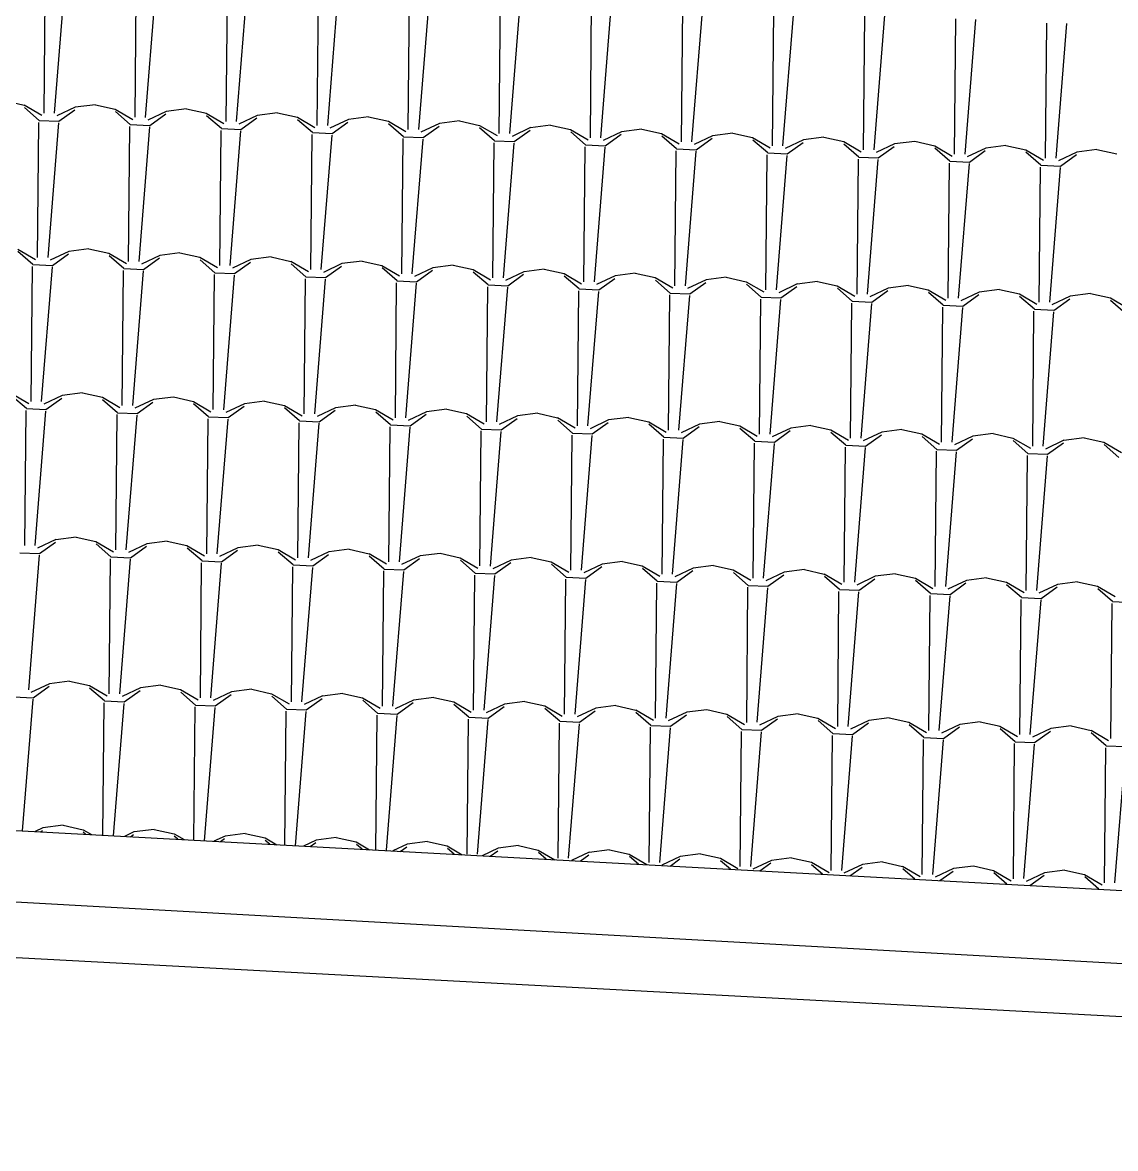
# Model space of a CAD drawing. Extents: x 1037 to 14540, y 1034 to 18285.
# Drawn here: x 8987.9 to 9275.7, y 1041.9 to 1338.5 of the extents above; entities that cross this region are included whole.
import ezdxf

# ---------------------------------------------------------------- set-up
doc = ezdxf.new("R2010")
doc.units = 0
doc.header["$LTSCALE"] = 100
doc.header["$MEASUREMENT"] = 0
doc.layers.get('0').update_dxf_attribs({"color": 240, "linetype": 'CONTINUOUS'})
doc.layers.add('proiezioni', color=252, linetype='CONTINUOUS')
doc.layers.add('retini copertura', color=32, linetype='CONTINUOUS')

# ---------------------------------------------------------------- blocks, each defined once
blk = doc.blocks.new('*X1853')
at = {"color": 0}
for p, q in [((36.5419, 13.1328), (36.5454, 13.4885)), ((36.5696, 13.1327), (36.598, 13.4873)), ((36.7817, 13.1221), (36.7851, 13.4778)), ((36.8094, 13.122), (36.8377, 13.4766)), ((37.0215, 13.1113), (37.0249, 13.467)), ((37.0491, 13.1113), (37.0775, 13.4659)), ((37.2612, 13.1006), (37.2646, 13.4563)), ((37.2889, 13.1005), (37.3172, 13.4551)), ((37.501, 13.0899), (37.5044, 13.4456)), ((37.5286, 13.0898), (37.557, 13.4444)), ((37.7407, 13.0791), (37.7442, 13.4348)), ((37.7684, 13.0791), (37.7967, 13.4337)), ((37.9805, 13.0684), (37.9839, 13.4241)), ((38.0082, 13.0684), (38.0365, 13.423)), ((38.2202, 13.0577), (38.2237, 13.4134)), ((38.2479, 13.0577), (38.2763, 13.4123)), ((38.46, 13.0469), (38.4634, 13.4026)), ((38.4877, 13.0469), (38.516, 13.4015)), ((38.6998, 13.0362), (38.7032, 13.3919)), ((38.7274, 13.0362), (38.7558, 13.3908)), ((38.9395, 13.0255), (38.9429, 13.3812)), ((38.9672, 13.0255), (38.9955, 13.3801)), ((39.1793, 13.0147), (39.1827, 13.3704)), ((39.2069, 13.0148), (39.2353, 13.3694)), ((36.4374, 13.1662), (36.4897, 13.1545)), ((36.4897, 13.1546), (36.536, 13.1274)), ((36.5293, 13.114), (36.4902, 13.1479)), ((36.6239, 13.1485), (36.5754, 13.1256)), ((36.581, 13.1117), (36.6229, 13.1419)), ((36.6771, 13.1554), (36.624, 13.1485)), ((36.6771, 13.1554), (36.7295, 13.1438)), ((36.7295, 13.1438), (36.7757, 13.1167)), ((36.9169, 13.1447), (36.8637, 13.1377)), ((36.9169, 13.1447), (36.9693, 13.1331)), ((36.5293, 13.114), (36.581, 13.1117)), ((36.7691, 13.1033), (36.73, 13.1372)), ((36.8637, 13.1378), (36.8152, 13.1149)), ((36.8207, 13.1009), (36.8627, 13.1312)), ((36.9692, 13.1331), (37.0155, 13.106)), ((37.0088, 13.0926), (36.9697, 13.1264)), ((37.1034, 13.1271), (37.0549, 13.1042)), ((37.0605, 13.0902), (37.1024, 13.1205)), ((37.1567, 13.1339), (37.1035, 13.127)), ((37.1567, 13.134), (37.209, 13.1223)), ((37.209, 13.1224), (37.2553, 13.0952)), ((37.2486, 13.0818), (37.2095, 13.1157)), ((37.3432, 13.1164), (37.2947, 13.0935)), ((37.3003, 13.0795), (37.3422, 13.1097)), ((37.3964, 13.1232), (37.3432, 13.1163)), ((37.3964, 13.1233), (37.4488, 13.1116)), ((37.4488, 13.1117), (37.495, 13.0845)), ((37.6362, 13.1125), (37.583, 13.1056)), ((37.6362, 13.1125), (37.6885, 13.1009)), ((36.525, 12.7532), (36.5284, 13.1089)), ((36.5526, 12.7531), (36.581, 13.1077)), ((36.7647, 12.7424), (36.7681, 13.0981)), ((36.769, 13.1033), (36.8207, 13.101)), ((36.7924, 12.7424), (36.8207, 13.097)), ((37.0045, 12.7317), (37.0079, 13.0874)), ((37.0088, 13.0925), (37.0605, 13.0902)), ((37.0321, 12.7317), (37.0605, 13.0862)), ((37.2486, 13.0818), (37.3002, 13.0795)), ((37.4883, 13.0711), (37.4493, 13.105)), ((37.583, 13.1056), (37.5345, 13.0827)), ((37.54, 13.0688), (37.582, 13.099)), ((37.6885, 13.1009), (37.7348, 13.0738)), ((37.7281, 13.0604), (37.689, 13.0943)), ((37.8227, 13.0949), (37.7742, 13.072)), ((37.7798, 13.058), (37.8217, 13.0883)), ((37.8759, 13.1018), (37.8228, 13.0948)), ((37.8759, 13.1018), (37.9283, 13.0902)), ((37.9283, 13.0902), (37.9745, 13.0631)), ((37.9679, 13.0497), (37.9288, 13.0835)), ((38.0625, 13.0842), (38.014, 13.0613)), ((38.1157, 13.091), (38.0625, 13.0841)), ((38.1157, 13.0911), (38.1681, 13.0794)), ((38.3555, 13.0803), (38.3023, 13.0734)), ((38.3555, 13.0804), (38.4078, 13.0687)), ((37.2442, 12.721), (37.2477, 13.0767)), ((37.2719, 12.7209), (37.3002, 13.0755)), ((37.484, 12.7102), (37.4874, 13.0659)), ((37.4883, 13.0711), (37.54, 13.0688)), ((37.5117, 12.7102), (37.54, 13.0648)), ((37.7237, 12.6995), (37.7272, 13.0552)), ((37.7281, 13.0604), (37.7798, 13.0581)), ((37.7514, 12.6995), (37.7798, 13.0541)), ((38.0195, 13.0473), (38.0615, 13.0776)), ((38.168, 13.0795), (38.2143, 13.0523)), ((38.2076, 13.0389), (38.1685, 13.0728)), ((38.3022, 13.0734), (38.2537, 13.0506)), ((38.2593, 13.0366), (38.3012, 13.0668)), ((38.4078, 13.0687), (38.4541, 13.0416)), ((38.4474, 13.0282), (38.4083, 13.0621)), ((38.542, 13.0627), (38.4935, 13.0398)), ((38.4991, 13.0258), (38.541, 13.0561)), ((38.5952, 13.0696), (38.542, 13.0626)), ((38.5952, 13.0696), (38.6476, 13.058)), ((38.6476, 13.058), (38.6938, 13.0309)), ((38.6871, 13.0175), (38.6481, 13.0514)), ((38.7818, 13.052), (38.7332, 13.0291)), ((38.835, 13.0588), (38.7818, 13.0519)), ((38.835, 13.0589), (38.8873, 13.0473)), ((37.9635, 12.6888), (37.9669, 13.0445)), ((37.9678, 13.0496), (38.0195, 13.0473)), ((37.9912, 12.6888), (38.0195, 13.0434)), ((38.2033, 12.678), (38.2067, 13.0337)), ((38.2076, 13.0389), (38.2593, 13.0366)), ((38.2309, 12.678), (38.2593, 13.0326)), ((38.443, 12.6673), (38.4464, 13.023)), ((38.4474, 13.0282), (38.499, 13.0259)), ((38.4707, 12.6673), (38.499, 13.0219)), ((38.7388, 13.0151), (38.7808, 13.0454)), ((38.8873, 13.0473), (38.9336, 13.0202)), ((38.9269, 13.0067), (38.8878, 13.0406)), ((39.0215, 13.0413), (38.973, 13.0184)), ((38.9786, 13.0044), (39.0205, 13.0347)), ((39.0747, 13.0481), (39.0216, 13.0412)), ((39.0747, 13.0482), (39.1271, 13.0365)), ((39.1271, 13.0366), (39.1733, 13.0094)), ((39.1667, 12.996), (39.1276, 13.0299)), ((39.2613, 13.0305), (39.2128, 13.0076)), ((39.2183, 12.9937), (39.2603, 13.0239)), ((39.3145, 13.0374), (39.2613, 13.0305)), ((39.3145, 13.0374), (39.3669, 13.0258)), ((38.6828, 12.6566), (38.6862, 13.0123)), ((38.6871, 13.0175), (38.7388, 13.0151)), ((38.7104, 12.6566), (38.7388, 13.0112)), ((38.9225, 12.6458), (38.926, 13.0016)), ((38.9269, 13.0067), (38.9786, 13.0044)), ((38.9502, 12.6459), (38.9786, 13.0005)), ((39.1623, 12.6351), (39.1657, 12.9908)), ((39.1666, 12.996), (39.2183, 12.9937)), ((39.19, 12.6352), (39.2183, 12.9898)), ((36.4727, 12.7749), (36.519, 12.7478)), ((36.5123, 12.7344), (36.4732, 12.7683)), ((36.6069, 12.7689), (36.5584, 12.746)), ((36.564, 12.732), (36.6059, 12.7623)), ((36.6602, 12.7758), (36.607, 12.7688)), ((36.6602, 12.7758), (36.7125, 12.7642)), ((36.7125, 12.7642), (36.7588, 12.7371)), ((36.7521, 12.7237), (36.713, 12.7576)), ((36.8467, 12.7582), (36.7982, 12.7353)), ((36.8999, 12.765), (36.8467, 12.7581)), ((36.8999, 12.7651), (36.9523, 12.7534)), ((36.9523, 12.7535), (36.9985, 12.7264)), ((37.1397, 12.7543), (37.0865, 12.7474)), ((37.1397, 12.7544), (37.192, 12.7427)), ((36.508, 12.3735), (36.5114, 12.7293)), ((36.5123, 12.7344), (36.564, 12.7321)), ((36.5356, 12.3735), (36.564, 12.7281)), ((36.8038, 12.7213), (36.8457, 12.7516)), ((36.9918, 12.7129), (36.9528, 12.7468)), ((37.0865, 12.7475), (37.0379, 12.7246)), ((37.0435, 12.7106), (37.0855, 12.7409)), ((37.192, 12.7428), (37.2383, 12.7156)), ((37.2316, 12.7022), (37.1925, 12.7361)), ((37.3262, 12.7367), (37.2777, 12.7138)), ((37.2833, 12.6999), (37.3252, 12.7301)), ((37.3794, 12.7436), (37.3263, 12.7367)), ((37.3794, 12.7436), (37.4318, 12.732)), ((37.4318, 12.732), (37.478, 12.7049)), ((37.4714, 12.6915), (37.4323, 12.7254)), ((37.566, 12.726), (37.5175, 12.7031)), ((37.6192, 12.7329), (37.566, 12.7259)), ((37.6192, 12.7329), (37.6716, 12.7213)), ((36.7477, 12.3628), (36.7512, 12.7185)), ((36.7521, 12.7237), (36.8037, 12.7213)), ((36.7754, 12.3628), (36.8037, 12.7174)), ((36.9875, 12.3521), (36.9909, 12.7078)), ((36.9918, 12.7129), (37.0435, 12.7106)), ((37.0151, 12.352), (37.0435, 12.7066)), ((37.2272, 12.3413), (37.2307, 12.6971)), ((37.2316, 12.7022), (37.2832, 12.6999)), ((37.2549, 12.3413), (37.2833, 12.6959)), ((37.523, 12.6891), (37.565, 12.7194)), ((37.6715, 12.7213), (37.7178, 12.6942)), ((37.7111, 12.6808), (37.672, 12.7146)), ((37.8057, 12.7153), (37.7572, 12.6924)), ((37.7628, 12.6784), (37.8047, 12.7087)), ((37.859, 12.7221), (37.8058, 12.7152)), ((37.859, 12.7222), (37.9113, 12.7105)), ((37.9113, 12.7106), (37.9576, 12.6834)), ((37.9509, 12.67), (37.9118, 12.7039)), ((38.0455, 12.7046), (37.997, 12.6817)), ((38.0026, 12.6677), (38.0445, 12.6979)), ((38.0987, 12.7114), (38.0455, 12.7045)), ((38.0987, 12.7115), (38.1511, 12.6998)), ((38.151, 12.6998), (38.1973, 12.6727)), ((38.3385, 12.7007), (38.2853, 12.6938)), ((38.3385, 12.7007), (38.3908, 12.6891)), ((37.467, 12.3306), (37.4704, 12.6863)), ((37.4713, 12.6915), (37.523, 12.6892)), ((37.4947, 12.3306), (37.523, 12.6852)), ((37.7068, 12.3199), (37.7102, 12.6756)), ((37.7111, 12.6807), (37.7628, 12.6784)), ((37.7344, 12.3199), (37.7628, 12.6745)), ((37.9465, 12.3091), (37.9499, 12.6649)), ((37.9509, 12.67), (38.0025, 12.6677)), ((38.1906, 12.6593), (38.1516, 12.6932)), ((38.2853, 12.6938), (38.2367, 12.6709)), ((38.2423, 12.657), (38.2843, 12.6872)), ((38.3908, 12.6891), (38.4371, 12.662)), ((38.4304, 12.6486), (38.3913, 12.6825)), ((38.525, 12.6831), (38.4765, 12.6602)), ((38.4821, 12.6462), (38.524, 12.6765)), ((38.5782, 12.6899), (38.5251, 12.683)), ((38.5782, 12.69), (38.6306, 12.6784)), ((38.6306, 12.6784), (38.6768, 12.6513)), ((38.6702, 12.6379), (38.6311, 12.6717)), ((38.7648, 12.6724), (38.7163, 12.6495)), ((38.7218, 12.6355), (38.7638, 12.6658)), ((38.818, 12.6792), (38.7648, 12.6723)), ((38.818, 12.6793), (38.8704, 12.6676)), ((38.8703, 12.6677), (38.9166, 12.6405)), ((39.0578, 12.6685), (39.0046, 12.6616)), ((39.0578, 12.6685), (39.1101, 12.6569)), ((37.9742, 12.3091), (38.0025, 12.6637)), ((38.1863, 12.2984), (38.1897, 12.6541)), ((38.1906, 12.6593), (38.2423, 12.657)), ((38.2139, 12.2984), (38.2423, 12.653)), ((38.426, 12.2877), (38.4295, 12.6434)), ((38.4304, 12.6486), (38.482, 12.6463)), ((38.4537, 12.2877), (38.4821, 12.6423)), ((38.6701, 12.6378), (38.7218, 12.6355)), ((38.9099, 12.6271), (38.8708, 12.661)), ((39.0045, 12.6616), (38.956, 12.6388)), ((38.9616, 12.6248), (39.0035, 12.655)), ((39.1101, 12.6569), (39.1564, 12.6298)), ((39.1497, 12.6164), (39.1106, 12.6503)), ((39.2443, 12.6509), (39.1958, 12.628)), ((39.2014, 12.614), (39.2433, 12.6443)), ((39.2975, 12.6578), (39.2443, 12.6508)), ((39.2975, 12.6578), (39.3499, 12.6462)), ((39.3498, 12.6462), (39.3961, 12.6191)), ((39.3894, 12.6057), (39.3504, 12.6396)), ((38.6658, 12.2769), (38.6692, 12.6327)), ((38.6935, 12.277), (38.7218, 12.6316)), ((38.9055, 12.2662), (38.909, 12.6219)), ((38.9099, 12.6271), (38.9616, 12.6248)), ((38.9332, 12.2663), (38.9616, 12.6209)), ((39.1453, 12.2555), (39.1487, 12.6112)), ((39.1497, 12.6164), (39.2013, 12.6141)), ((39.173, 12.2555), (39.2013, 12.6101)), ((36.4557, 12.3953), (36.502, 12.3682)), ((36.4953, 12.3548), (36.4563, 12.3887)), ((36.5899, 12.3893), (36.5414, 12.3664)), ((36.547, 12.3524), (36.589, 12.3827)), ((36.6432, 12.3961), (36.59, 12.3892)), ((36.6432, 12.3962), (36.6955, 12.3846)), ((36.6955, 12.3846), (36.7418, 12.3575)), ((36.7351, 12.344), (36.696, 12.3779)), ((36.8297, 12.3786), (36.7812, 12.3557)), ((36.7868, 12.3417), (36.8287, 12.372)), ((36.8829, 12.3854), (36.8298, 12.3785)), ((36.8829, 12.3855), (36.9353, 12.3738)), ((36.9353, 12.3739), (36.9815, 12.3467)), ((37.0695, 12.3678), (37.021, 12.345)), ((37.1227, 12.3747), (37.0695, 12.3678)), ((37.1227, 12.3747), (37.175, 12.3631)), ((36.491, 11.9939), (36.4944, 12.3496)), ((36.4953, 12.3548), (36.547, 12.3525)), ((36.5186, 11.9939), (36.547, 12.3485)), ((36.7307, 11.9832), (36.7342, 12.3389)), ((36.7351, 12.344), (36.7867, 12.3417)), ((36.9749, 12.3333), (36.9358, 12.3672)), ((37.0265, 12.331), (37.0685, 12.3612)), ((37.175, 12.3631), (37.2213, 12.336)), ((37.2146, 12.3226), (37.1755, 12.3565)), ((37.3092, 12.3571), (37.2607, 12.3342)), ((37.2663, 12.3202), (37.3082, 12.3505)), ((37.3625, 12.364), (37.3093, 12.357)), ((37.3624, 12.364), (37.4148, 12.3524)), ((37.4148, 12.3524), (37.4611, 12.3253)), ((37.4544, 12.3119), (37.4153, 12.3457)), ((37.549, 12.3464), (37.5005, 12.3235)), ((37.506, 12.3095), (37.548, 12.3398)), ((37.6022, 12.3532), (37.549, 12.3463)), ((37.6022, 12.3533), (37.6546, 12.3416)), ((37.6545, 12.3417), (37.7008, 12.3146)), ((37.842, 12.3425), (37.7888, 12.3356)), ((37.842, 12.3426), (37.8943, 12.3309)), ((36.7584, 11.9831), (36.7868, 12.3377)), ((36.9705, 11.9725), (36.9739, 12.3282)), ((36.9748, 12.3333), (37.0265, 12.331)), ((36.9982, 11.9724), (37.0265, 12.327)), ((37.2103, 11.9617), (37.2137, 12.3174)), ((37.2146, 12.3226), (37.2663, 12.3203)), ((37.2379, 11.9617), (37.2663, 12.3163)), ((37.4544, 12.3119), (37.506, 12.3095)), ((37.6941, 12.3011), (37.6551, 12.335)), ((37.7887, 12.3357), (37.7402, 12.3128)), ((37.7458, 12.2988), (37.7878, 12.329)), ((37.8943, 12.331), (37.9406, 12.3038)), ((37.9339, 12.2904), (37.8948, 12.3243)), ((38.0285, 12.3249), (37.98, 12.302)), ((37.9856, 12.2881), (38.0275, 12.3183)), ((38.0817, 12.3318), (38.0286, 12.3249)), ((38.0817, 12.3318), (38.1341, 12.3202)), ((38.1341, 12.3202), (38.1803, 12.2931)), ((38.1737, 12.2797), (38.1346, 12.3136)), ((38.2683, 12.3142), (38.2198, 12.2913)), ((38.3215, 12.3211), (38.2683, 12.3141)), ((38.3215, 12.3211), (38.3738, 12.3095)), ((38.3738, 12.3095), (38.4201, 12.2824)), ((38.5613, 12.3103), (38.5081, 12.3034)), ((38.5612, 12.3104), (38.6136, 12.2987)), ((37.45, 11.951), (37.4534, 12.3067)), ((37.4777, 11.951), (37.506, 12.3056)), ((37.6898, 11.9403), (37.6932, 12.296)), ((37.6941, 12.3011), (37.7458, 12.2988)), ((37.7174, 11.9402), (37.7458, 12.2948)), ((37.9295, 11.9295), (37.933, 12.2852)), ((37.9339, 12.2904), (37.9855, 12.2881)), ((37.9572, 11.9295), (37.9855, 12.2841)), ((38.1736, 12.2797), (38.2253, 12.2774)), ((38.2253, 12.2773), (38.2673, 12.3076)), ((38.4134, 12.269), (38.3743, 12.3028)), ((38.508, 12.3035), (38.4595, 12.2806)), ((38.4651, 12.2666), (38.507, 12.2969)), ((38.6136, 12.2988), (38.6599, 12.2716)), ((38.6532, 12.2582), (38.6141, 12.2921)), ((38.7478, 12.2928), (38.6993, 12.2699)), ((38.7048, 12.2559), (38.7468, 12.2861)), ((38.801, 12.2996), (38.7478, 12.2927)), ((38.801, 12.2997), (38.8534, 12.288)), ((38.8533, 12.288), (38.8996, 12.2609)), ((38.8929, 12.2475), (38.8539, 12.2814)), ((38.9875, 12.282), (38.939, 12.2591)), ((39.0408, 12.2889), (38.9876, 12.2819)), ((39.0408, 12.2889), (39.0931, 12.2773)), ((38.1693, 11.9188), (38.1727, 12.2745)), ((38.197, 11.9188), (38.2253, 12.2734)), ((38.409, 11.9081), (38.4125, 12.2638)), ((38.4134, 12.2689), (38.4651, 12.2666)), ((38.4367, 11.9081), (38.4651, 12.2627)), ((38.6488, 11.8973), (38.6522, 12.253)), ((38.6532, 12.2582), (38.7048, 12.2559)), ((38.6765, 11.8974), (38.7048, 12.252)), ((38.9446, 12.2452), (38.9866, 12.2754)), ((39.0931, 12.2773), (39.1394, 12.2502)), ((39.1327, 12.2368), (39.0936, 12.2707)), ((39.2273, 12.2713), (39.1788, 12.2484)), ((39.1844, 12.2344), (39.2263, 12.2647)), ((39.2805, 12.2781), (39.2274, 12.2712)), ((39.2805, 12.2782), (39.3329, 12.2666)), ((39.3329, 12.2666), (39.3791, 12.2395)), ((39.3725, 12.226), (39.3334, 12.2599)), ((38.8886, 11.8866), (38.892, 12.2423)), ((38.8929, 12.2475), (38.9446, 12.2452)), ((38.9162, 11.8866), (38.9446, 12.2412)), ((39.1283, 11.8759), (39.1317, 12.2316)), ((39.1327, 12.2368), (39.1843, 12.2345)), ((39.156, 11.8759), (39.1843, 12.2305)), ((36.6262, 12.0165), (36.573, 12.0096)), ((36.6262, 12.0166), (36.6785, 12.0049)), ((36.573, 12.0097), (36.5245, 11.9868)), ((36.53, 11.9728), (36.572, 12.0031)), ((36.6785, 12.005), (36.7248, 11.9778)), ((36.7181, 11.9644), (36.679, 11.9983)), ((36.8127, 11.9989), (36.7642, 11.9761)), ((36.7698, 11.9621), (36.8117, 11.9923)), ((36.866, 12.0058), (36.8128, 11.9989)), ((36.8659, 12.0058), (36.9183, 11.9942)), ((36.9183, 11.9942), (36.9646, 11.9671)), ((36.9579, 11.9537), (36.9188, 11.9876)), ((37.0525, 11.9882), (37.004, 11.9653)), ((37.1057, 11.9951), (37.0525, 11.9881)), ((37.1057, 11.9951), (37.1581, 11.9835)), ((37.158, 11.9835), (37.2043, 11.9564)), ((37.3455, 11.9843), (37.2923, 11.9774)), ((37.3455, 11.9844), (37.3978, 11.9727)), ((36.4783, 11.9751), (36.53, 11.9728)), ((36.5017, 11.6142), (36.53, 11.9688)), ((36.7138, 11.6036), (36.7172, 11.9593)), ((36.7181, 11.9644), (36.7698, 11.9621)), ((36.7414, 11.6035), (36.7698, 11.9581)), ((36.9578, 11.9537), (37.0095, 11.9514)), ((37.0095, 11.9514), (37.0515, 11.9816)), ((37.1976, 11.943), (37.1585, 11.9769)), ((37.2922, 11.9775), (37.2437, 11.9546)), ((37.2493, 11.9406), (37.2912, 11.9709)), ((37.3978, 11.9728), (37.4441, 11.9457)), ((37.4374, 11.9322), (37.3983, 11.9661)), ((37.532, 11.9668), (37.4835, 11.9439)), ((37.4891, 11.9299), (37.531, 11.9602)), ((37.5852, 11.9736), (37.532, 11.9667)), ((37.5852, 11.9737), (37.6376, 11.962)), ((37.6376, 11.9621), (37.6838, 11.9349)), ((37.6771, 11.9215), (37.6381, 11.9554)), ((37.7718, 11.956), (37.7233, 11.9331)), ((37.825, 11.9629), (37.7718, 11.956)), ((37.825, 11.9629), (37.8773, 11.9513)), ((36.9535, 11.5928), (36.9569, 11.9486)), ((36.9812, 11.5928), (37.0095, 11.9474)), ((37.1933, 11.5821), (37.1967, 11.9378)), ((37.1976, 11.943), (37.2493, 11.9406)), ((37.2209, 11.5821), (37.2493, 11.9367)), ((37.433, 11.5714), (37.4365, 11.9271)), ((37.4374, 11.9322), (37.489, 11.9299)), ((37.4607, 11.5713), (37.489, 11.9259)), ((37.7288, 11.9192), (37.7708, 11.9494)), ((37.8773, 11.9513), (37.9236, 11.9242)), ((37.9169, 11.9108), (37.8778, 11.9447)), ((38.0115, 11.9453), (37.963, 11.9224)), ((37.9686, 11.9084), (38.0105, 11.9387)), ((38.0648, 11.9522), (38.0116, 11.9452)), ((38.0647, 11.9522), (38.1171, 11.9406)), ((38.1171, 11.9406), (38.1633, 11.9135)), ((38.1567, 11.9001), (38.1176, 11.9339)), ((38.2513, 11.9346), (38.2028, 11.9117)), ((38.2083, 11.8977), (38.2503, 11.928)), ((38.3045, 11.9414), (38.2513, 11.9345)), ((38.3045, 11.9415), (38.3569, 11.9298)), ((38.3568, 11.9299), (38.4031, 11.9028)), ((38.3964, 11.8893), (38.3574, 11.9232)), ((38.491, 11.9239), (38.4425, 11.901)), ((38.5443, 11.9307), (38.4911, 11.9238)), ((38.5443, 11.9308), (38.5966, 11.9191)), ((37.6728, 11.5606), (37.6762, 11.9164)), ((37.6771, 11.9215), (37.7288, 11.9192)), ((37.7005, 11.5606), (37.7288, 11.9152)), ((37.9125, 11.5499), (37.916, 11.9056)), ((37.9169, 11.9108), (37.9686, 11.9085)), ((37.9402, 11.5499), (37.9686, 11.9045)), ((38.1523, 11.5392), (38.1557, 11.8949)), ((38.1567, 11.9001), (38.2083, 11.8977)), ((38.18, 11.5392), (38.2083, 11.8938)), ((38.4481, 11.887), (38.4901, 11.9172)), ((38.5966, 11.9192), (38.6429, 11.892)), ((38.6362, 11.8786), (38.5971, 11.9125)), ((38.7308, 11.9131), (38.6823, 11.8902)), ((38.6879, 11.8763), (38.7298, 11.9065)), ((38.784, 11.92), (38.7308, 11.9131)), ((38.784, 11.92), (38.8364, 11.9084)), ((38.8364, 11.9084), (38.8826, 11.8813)), ((38.8759, 11.8679), (38.8369, 11.9018)), ((38.9706, 11.9024), (38.9221, 11.8795)), ((38.9276, 11.8655), (38.9696, 11.8958)), ((39.0238, 11.9092), (38.9706, 11.9023)), ((39.0238, 11.9093), (39.0761, 11.8977)), ((39.0761, 11.8977), (39.1224, 11.8706)), ((39.2636, 11.8985), (39.2104, 11.8916)), ((39.2635, 11.8986), (39.3159, 11.8869)), ((38.3921, 11.5284), (38.3955, 11.8842)), ((38.3964, 11.8893), (38.4481, 11.887)), ((38.4197, 11.5285), (38.4481, 11.8831)), ((38.6318, 11.5177), (38.6352, 11.8734)), ((38.6362, 11.8786), (38.6878, 11.8763)), ((38.6595, 11.5177), (38.6878, 11.8723)), ((38.8759, 11.8679), (38.9276, 11.8656)), ((39.1157, 11.8572), (39.0766, 11.891)), ((39.2103, 11.8917), (39.1618, 11.8688)), ((39.1674, 11.8548), (39.2093, 11.8851)), ((39.3159, 11.887), (39.3621, 11.8598)), ((39.3555, 11.8464), (39.3164, 11.8803)), ((38.8716, 11.507), (38.875, 11.8627)), ((38.8992, 11.507), (38.9276, 11.8616)), ((39.1113, 11.4962), (39.1148, 11.852)), ((39.1157, 11.8571), (39.1674, 11.8548)), ((39.139, 11.4963), (39.1674, 11.8509)), ((39.3511, 11.4855), (39.3545, 11.8412)), ((39.3555, 11.8464), (39.4071, 11.8441)), ((36.556, 11.6301), (36.5075, 11.6072)), ((36.6092, 11.6369), (36.556, 11.63)), ((36.6092, 11.6369), (36.6616, 11.6253)), ((36.513, 11.5932), (36.555, 11.6234)), ((36.6615, 11.6254), (36.7078, 11.5982)), ((36.7011, 11.5848), (36.662, 11.6187)), ((36.7957, 11.6193), (36.7472, 11.5964)), ((36.7528, 11.5825), (36.7947, 11.6127)), ((36.849, 11.6262), (36.7958, 11.6192)), ((36.849, 11.6262), (36.9013, 11.6146)), ((36.9013, 11.6146), (36.9476, 11.5875)), ((36.9409, 11.5741), (36.9018, 11.608)), ((37.0355, 11.6086), (36.987, 11.5857)), ((36.9926, 11.5717), (37.0345, 11.602)), ((37.0887, 11.6154), (37.0355, 11.6085)), ((37.0887, 11.6155), (37.1411, 11.6038)), ((37.1411, 11.6039), (37.1873, 11.5768)), ((37.1806, 11.5634), (37.1416, 11.5972)), ((37.2753, 11.5979), (37.2267, 11.575)), ((37.3285, 11.6047), (37.2753, 11.5978)), ((37.3285, 11.6048), (37.3808, 11.5931)), ((36.4613, 11.5955), (36.513, 11.5932)), ((36.4853, 11.2426), (36.513, 11.5892)), ((36.6968, 11.2311), (36.7002, 11.5797)), ((36.7011, 11.5848), (36.7528, 11.5825)), ((36.7249, 11.2295), (36.7528, 11.5785)), ((36.9366, 11.218), (36.94, 11.5689)), ((36.9409, 11.5741), (36.9925, 11.5718)), ((36.9645, 11.2165), (36.9925, 11.5678)), ((37.2323, 11.561), (37.2743, 11.5913)), ((37.3808, 11.5932), (37.4271, 11.566)), ((37.4204, 11.5526), (37.3813, 11.5865)), ((37.515, 11.5871), (37.4665, 11.5643)), ((37.4721, 11.5503), (37.514, 11.5805)), ((37.5682, 11.594), (37.5151, 11.5871)), ((37.5682, 11.594), (37.6206, 11.5824)), ((37.6206, 11.5824), (37.6668, 11.5553)), ((37.6602, 11.5419), (37.6211, 11.5758)), ((37.7548, 11.5764), (37.7063, 11.5535)), ((37.7118, 11.5395), (37.7538, 11.5698)), ((37.808, 11.5833), (37.7548, 11.5763)), ((37.808, 11.5833), (37.8604, 11.5717)), ((37.8603, 11.5717), (37.9066, 11.5446)), ((38.0478, 11.5725), (37.9946, 11.5656)), ((38.0478, 11.5726), (38.1001, 11.5609)), ((37.1763, 11.205), (37.1797, 11.5582)), ((37.1806, 11.5633), (37.2323, 11.561)), ((37.204, 11.2035), (37.2323, 11.557)), ((37.416, 11.192), (37.4195, 11.5475)), ((37.4204, 11.5526), (37.4721, 11.5503)), ((37.4437, 11.1917), (37.4721, 11.5463)), ((37.6601, 11.5419), (37.7118, 11.5396)), ((37.8999, 11.5312), (37.8608, 11.5651)), ((37.9945, 11.5657), (37.946, 11.5428)), ((37.9516, 11.5288), (37.9935, 11.5591)), ((38.1001, 11.561), (38.1464, 11.5339)), ((38.1397, 11.5204), (38.1006, 11.5543)), ((38.2343, 11.555), (38.1858, 11.5321)), ((38.1914, 11.5181), (38.2333, 11.5484)), ((38.2875, 11.5618), (38.2343, 11.5549)), ((38.2875, 11.5619), (38.3399, 11.5502)), ((38.3399, 11.5503), (38.3861, 11.5231)), ((38.3794, 11.5097), (38.3404, 11.5436)), ((38.4741, 11.5442), (38.4255, 11.5213)), ((38.4311, 11.5074), (38.4731, 11.5376)), ((38.5273, 11.5511), (38.4741, 11.5442)), ((38.5273, 11.5511), (38.5796, 11.5395)), ((38.5796, 11.5395), (38.6259, 11.5124)), ((38.767, 11.5403), (38.7139, 11.5334)), ((38.767, 11.5404), (38.8194, 11.5288)), ((37.6558, 11.181), (37.6592, 11.5367)), ((37.6835, 11.181), (37.7118, 11.5356)), ((37.8956, 11.1703), (37.899, 11.526)), ((37.8999, 11.5312), (37.9516, 11.5288)), ((37.9232, 11.1703), (37.9516, 11.5249)), ((38.1353, 11.1596), (38.1387, 11.5153)), ((38.1397, 11.5204), (38.1913, 11.5181)), ((38.163, 11.1596), (38.1913, 11.5142)), ((38.3794, 11.5097), (38.4311, 11.5074)), ((38.6192, 11.499), (38.5801, 11.5329)), ((38.7138, 11.5335), (38.6653, 11.5106)), ((38.6709, 11.4966), (38.7128, 11.5269)), ((38.8194, 11.5288), (38.8656, 11.5017)), ((38.859, 11.4883), (38.8199, 11.5221)), ((38.9536, 11.5228), (38.9051, 11.4999)), ((38.9106, 11.4859), (38.9526, 11.5162)), ((39.0068, 11.5296), (38.9536, 11.5227)), ((39.0068, 11.5297), (39.0592, 11.518)), ((39.0591, 11.5181), (39.1054, 11.4909)), ((39.0987, 11.4775), (39.0596, 11.5114)), ((39.1933, 11.5121), (39.1448, 11.4892)), ((39.2466, 11.5189), (39.1934, 11.512)), ((39.2466, 11.5189), (39.2989, 11.5073)), ((38.3751, 11.1488), (38.3785, 11.5045)), ((38.4027, 11.1488), (38.4311, 11.5034)), ((38.6148, 11.1381), (38.6183, 11.4938)), ((38.6192, 11.499), (38.6709, 11.4967)), ((38.6425, 11.1381), (38.6709, 11.4927)), ((38.8546, 11.1274), (38.858, 11.4831)), ((38.8589, 11.4882), (38.9106, 11.4859)), ((38.8823, 11.1274), (38.9106, 11.482)), ((39.1504, 11.4752), (39.1923, 11.5054)), ((39.2989, 11.5074), (39.3452, 11.4802)), ((39.3385, 11.4668), (39.2994, 11.5007)), ((39.0943, 11.1166), (39.0978, 11.4723)), ((39.0987, 11.4775), (39.1504, 11.4752)), ((39.122, 11.1167), (39.1504, 11.4713)), ((39.3341, 11.1059), (39.3375, 11.4616)), ((39.3385, 11.4668), (39.3901, 11.4645)), ((39.3618, 11.106), (39.3901, 11.4605)), ((36.539, 11.2504), (36.5185, 11.2408)), ((36.5327, 11.24), (36.538, 11.2438)), ((36.5922, 11.2573), (36.539, 11.2504)), ((36.5922, 11.2573), (36.6446, 11.2457)), ((36.6446, 11.2457), (36.6668, 11.2327)), ((36.832, 11.2465), (36.7788, 11.2396)), ((36.832, 11.2466), (36.8843, 11.235)), ((36.6514, 11.2335), (36.6451, 11.2391)), ((36.7787, 11.2397), (36.7539, 11.228)), ((36.7695, 11.2271), (36.7778, 11.2331)), ((36.8843, 11.235), (36.9108, 11.2194)), ((36.894, 11.2204), (36.8848, 11.2283)), ((37.0185, 11.229), (36.9893, 11.2152)), ((37.0063, 11.2143), (37.0175, 11.2224)), ((37.0717, 11.2358), (37.0186, 11.2289)), ((37.0717, 11.2359), (37.1241, 11.2242)), ((37.1241, 11.2243), (37.1549, 11.2062)), ((37.1366, 11.2072), (37.1246, 11.2176)), ((37.2583, 11.2183), (37.2247, 11.2024)), ((37.2431, 11.2014), (37.2573, 11.2116)), ((37.3115, 11.2251), (37.2583, 11.2182)), ((37.3115, 11.2251), (37.3638, 11.2135)), ((37.3638, 11.2135), (37.399, 11.1929)), ((37.5513, 11.2144), (37.4981, 11.2074)), ((37.5513, 11.2144), (37.6036, 11.2028)), ((37.3792, 11.194), (37.3643, 11.2069)), ((37.498, 11.2075), (37.4601, 11.1896)), ((37.4799, 11.1885), (37.497, 11.2009)), ((37.6036, 11.2028), (37.6431, 11.1797)), ((37.6218, 11.1808), (37.6041, 11.1962)), ((37.7378, 11.1968), (37.6955, 11.1768)), ((37.7167, 11.1757), (37.7368, 11.1902)), ((37.791, 11.2036), (37.7378, 11.1967)), ((37.791, 11.2037), (37.8434, 11.192)), ((37.8434, 11.1921), (37.8871, 11.1664)), ((37.8644, 11.1677), (37.8439, 11.1854)), ((37.9775, 11.1861), (37.9309, 11.1641)), ((38.0308, 11.1929), (37.9776, 11.186)), ((38.0308, 11.193), (38.0831, 11.1813)), ((38.2705, 11.1822), (38.2174, 11.1753)), ((38.2705, 11.1822), (38.3229, 11.1706)), ((37.9535, 11.1628), (37.9766, 11.1795)), ((38.0831, 11.1814), (38.1294, 11.1542)), ((38.1069, 11.1545), (38.0836, 11.1747)), ((38.2173, 11.1753), (38.1688, 11.1525)), ((38.1903, 11.15), (38.2163, 11.1687)), ((38.3229, 11.1706), (38.3691, 11.1435)), ((38.3495, 11.1413), (38.3234, 11.164)), ((38.4571, 11.1646), (38.4086, 11.1417)), ((38.4271, 11.1371), (38.4561, 11.158)), ((38.5103, 11.1715), (38.4571, 11.1645)), ((38.5103, 11.1715), (38.5626, 11.1599)), ((38.5626, 11.1599), (38.6089, 11.1328)), ((38.5921, 11.1281), (38.5631, 11.1533)), ((38.6968, 11.1539), (38.6483, 11.131)), ((38.7501, 11.1607), (38.6969, 11.1538)), ((38.7501, 11.1608), (38.8024, 11.1491)), ((38.6639, 11.1242), (38.6958, 11.1473)), ((38.8024, 11.1492), (38.8487, 11.1221)), ((38.8347, 11.115), (38.8029, 11.1425)), ((38.9366, 11.1432), (38.8881, 11.1203)), ((38.9007, 11.1114), (38.9356, 11.1365)), ((38.9898, 11.15), (38.9366, 11.1431)), ((38.9898, 11.1501), (39.0422, 11.1384)), ((39.0422, 11.1385), (39.0884, 11.1113)), ((39.0773, 11.1018), (39.0427, 11.1318)), ((39.1763, 11.1324), (39.1278, 11.1095)), ((39.1375, 11.0985), (39.1754, 11.1258)), ((39.2296, 11.1393), (39.1764, 11.1323)), ((39.2296, 11.1393), (39.2819, 11.1277)), ((39.2819, 11.1277), (39.3282, 11.1006)), ((39.3198, 11.0886), (39.2824, 11.1211))]:
    blk.add_line(p, q, dxfattribs=at)

msp = doc.modelspace()

# ---------------------------------------------------------------- linework, layer by layer
at = {"layer": 'proiezioni'}
for p, q in [((5921.26, 1292.09), (9882.84, 1076.95)), ((5901.39, 1278.68), (9897.54, 1056.13)), ((9929.07, 1041.89), (5880.03, 1257.57))]:
    msp.add_line(p, q, dxfattribs=at)

# ---------------------------------------------------------------- block references
at = {"layer": 'retini copertura', "xscale": 100, "yscale": 100, "zscale": 100}
msp.add_blockref('*X1853', (5339.41, 1.3), dxfattribs=at)

doc.saveas('drawing.dxf')
